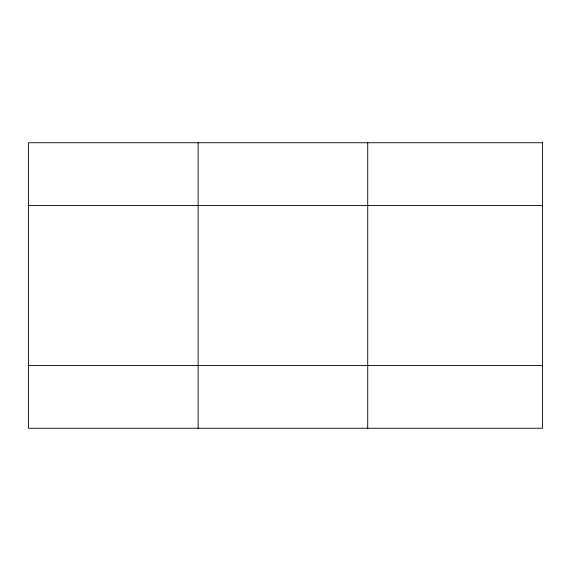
<?xml version="1.0" encoding="UTF-8"?>
<svg xmlns="http://www.w3.org/2000/svg" width="571" height="571" viewBox="0 0 571 571"><rect width="100%" height="100%" fill="white"/><g stroke="black" fill="none" stroke-linecap="round" stroke-linejoin="round"><path stroke-width="0.86" d="M198.137 428.25L198.137 142.75M367.724 428.25L367.724 142.75M28.55 205.56L542.45 205.56M28.55 365.44L542.45 365.44M542.45 142.75L28.55 142.75L28.55 428.25L542.45 428.25L542.45 142.75"/></g></svg>
